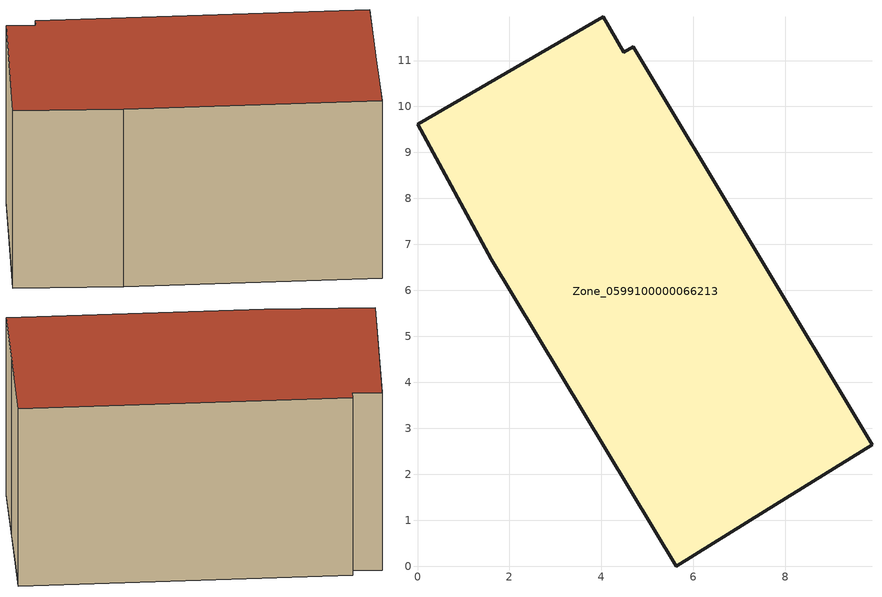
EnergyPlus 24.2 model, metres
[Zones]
Zone_0599100000066213
 floor ground (C_G): 1.61,6.67 0,9.61 4.04,11.95 4.49,11.18 4.69,11.29 9.89,2.65 7.56,1.2 5.63,0 z0
 wall outside (C_F): 4.49,11.18 4.04,11.95 0,9.61 1.61,6.67 5.63,0 7.56,1.2 9.89,2.65 4.69,11.29 4.49,11.18 z0:6.4
 roof outside (C_R): 7.56,1.2 9.89,2.65 4.69,11.29 4.49,11.18 4.04,11.95 0,9.61 1.61,6.67 5.63,0 z6.4
[BUILDING]
Pand.0599100000066213: North Axis=0; Terrain=City; Loads Convergence Tolerance Value=0.04; Temperature Convergence Tolerance Value=0.4; Solar Distribution=FullExterior; Maximum Number of Warmup Days=25; Minimum Number of Warmup Days=1
[Site:Location]
Rotterdam.The.Hague.AP_ZH_NLD Design_Conditions: Latitude=51.96; Longitude=4.45; Time Zone=1; Elevation=-4.5
[SITE:GROUNDTEMPERATURE:BUILDINGSURFACE]
18, 18, 18, 18, 18, 18, 18, 18, 18, 18, 18, 18
[MATERIAL] Thermal Absorptance=0.9; Solar Absorptance=0.7; Visible Absorptance=0.7
Name | Roughness | Thickness | Conductivity | Density | Specific Heat
G.TI.1946 | MediumSmooth | 0.15 | 1 | 540 | 1210
F.TI.1946 | Rough | 0.3 | 0.857143 | 1920 | 840
R.TI.1946 | MediumRough | 0.2 | 0.1 | 1500 | 1000
[CONSTRUCTION]
C_G: G.TI.1946
C_F: F.TI.1946
C_R: R.TI.1946
[ZONE]
Zone_0599100000066213: Type=1; Multiplier=1; Ceiling Height=Autocalculate; Volume=Autocalculate; Floor Area=autocalculate; Part of Total Floor Area=Yes
[ZONEINFILTRATION:DESIGNFLOWRATE]
Infil_Zone_0599100000066213: Zone or ZoneList or Space or SpaceList=Zone_0599100000066213; Schedule=AlwaysOn; Design Flow Rate Calculation Method=Flow/Area; Flow Rate per Floor Area=0.003; Constant Term Coefficient=1; Temperature Term Coefficient=0; Velocity Term Coefficient=0; Velocity Squared Term Coefficient=0
[HVACTEMPLATE:ZONE:IDEALLOADSAIRSYSTEM]
Zone_0599100000066213: Maximum Heating Supply Air Temperature=50; Minimum Cooling Supply Air Temperature=13; Maximum Heating Supply Air Humidity Ratio=0.0156; Minimum Cooling Supply Air Humidity Ratio=0.0077; Heating Limit=NoLimit; Cooling Limit=NoLimit; Dehumidification Control Type=ConstantSensibleHeatRatio; Cooling Sensible Heat Ratio=0.7; Dehumidification Setpoint=60; Humidification Control Type=None; Humidification Setpoint=30; Outdoor Air Method=None; Outdoor Air Flow Rate per Person=0.00944; Outdoor Air Flow Rate per Zone Floor Area=0; Outdoor Air Flow Rate per Zone=0; Demand Controlled Ventilation Type=None; Outdoor Air Economizer Type=NoEconomizer; Heat Recovery Type=None; Sensible Heat Recovery Effectiveness=0.7; Latent Heat Recovery Effectiveness=0.65
[ZONECONTROL:THERMOSTAT]
ThermostatControl_Zone_0599100000066213: Zone or ZoneList=Zone_0599100000066213; Control Type Schedule=DualSetpointControlType; Control 1=Thermostat_Zone_0599100000066213; Temperature Difference Between Cutout And Setpoint=0
[THERMOSTATSETPOINT:DUALSETPOINT]
Thermostat_Zone_0599100000066213: Heating Setpoint Temperature Schedule=HeatingSetpoint_Zone_0599100000066213; Cooling Setpoint Temperature Schedule=CoolingSetpoint_Zone_0599100000066213
[SCHEDULE:COMPACT]
HeatingSetpoint_Zone_0599100000066213: Through: 12/31, For: AllDays, Until: 24:00, 21
CoolingSetpoint_Zone_0599100000066213: Through: 12/31, For: AllDays, Until: 24:00, 24
DualSetpointControlType: Through: 12/31, For: AllDays, Until: 24:00, 4
AlwaysOn: Through: 12/31, For: AllDays, Until: 24:00, 1
